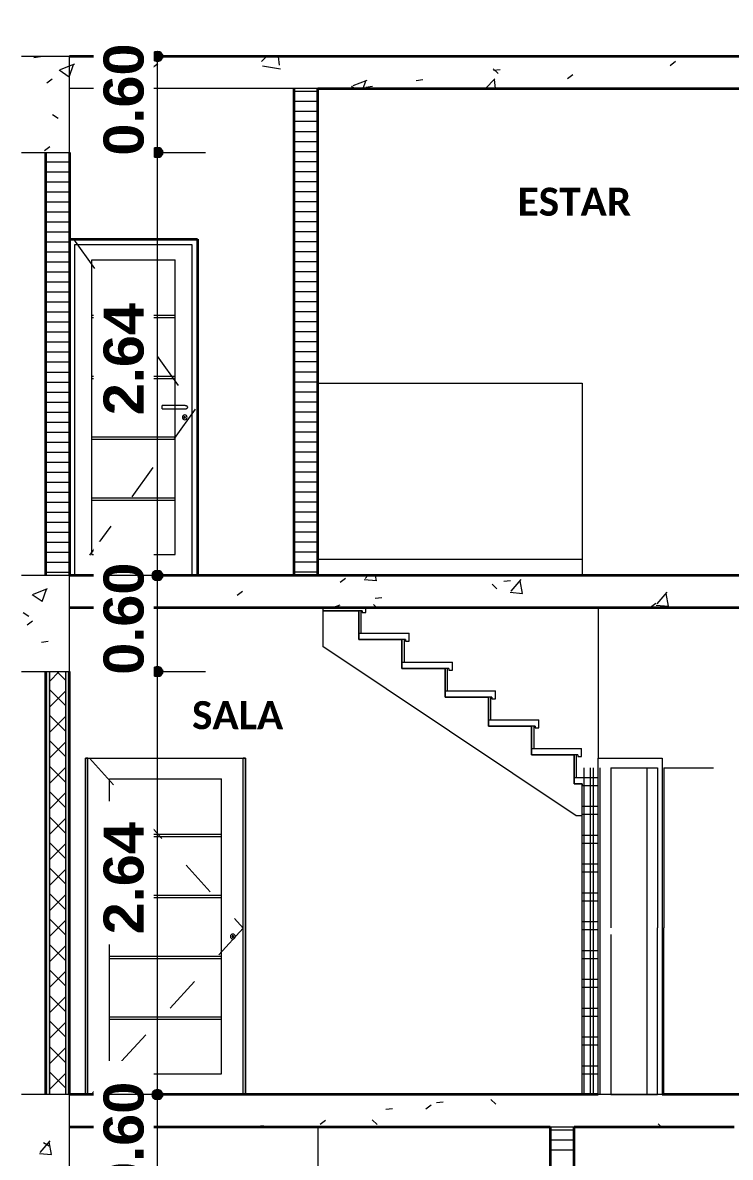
# Model space of a CAD drawing. Header units: metres. Extents: x -144 to 1000, y -717 to 29.
# Drawn here: x 232.67 to 237.09, y -617.3 to -610.22 of the extents above; entities that cross this region are included whole.
import ezdxf

# ---------------------------------------------------------------- set-up
doc = ezdxf.new("R2010")
doc.units = ezdxf.units.M
doc.linetypes.add('Trazo', pattern=[0.45, 0.225, -0.225])
doc.layers.get('0').update_dxf_attribs({"color": 1})
for name, color, linetype, lineweight in [('A-ANNO-DIMS', 1, 'Continuous', 9), ('A-DETL-GENF', 1, 'Continuous', 9), ('A-DETL-THIN', 1, 'Continuous', 9), ('A-DOOR', 1, 'Continuous', 9), ('A-DOOR-FRAM', 1, 'Continuous', 9), ('A-DOOR-HDLN', 1, 'Trazo', 20), ('A-FLOR', 2, 'Continuous', 9), ('A-FLOR-HRAL', 1, 'Continuous', 9), ('A-FLOR-MCUT', 7, 'Continuous', 9), ('A-FLOR-PATT', 8, 'Continuous', 50), ('A-WALL', 4, 'Continuous', 9), ('G-ANNO-TEXT', 2, 'Continuous', 9), ('G-IMPT', 1, 'Continuous', 9), ('I-FURN', 2, 'Continuous', 9), ('S-STRS', 1, 'Continuous', 9)]:
    doc.layers.add(name, color=color, linetype=linetype, lineweight=lineweight)
doc.layers.add('A-WALL-PATT', color=7, linetype='Continuous', lineweight=35, true_color=0x9c9c9c)
doc.styles.add('Arial Black_B', font='ariblk.ttf', dxfattribs={"width": 0.9, "height": 0.1875})
doc.styles.add('Calibri_B_1', font='calibrib.ttf', dxfattribs={"height": 0.135})

# ---------------------------------------------------------------- blocks, each defined once
blk = doc.blocks.new('JUEGO DE SALA 3 - SALA 3_dwg-V28-L1')
at = {"layer": 'G-IMPT'}
for p, q in [((14.1858, 39.46), (15.4614, 39.46)), ((14.2385, 39.46), (15.5692, 39.46)), ((14.3304, 39.46), (14.3321, 39.46)), ((14.3769, 39.46), (14.3721, 39.46)), ((14.4103, 39.46), (14.4055, 39.46)), ((14.4345, 39.46), (14.4297, 39.46)), ((14.4441, 39.46), (14.4393, 39.46)), ((14.4393, 39.46), (14.444, 39.46)), ((14.5204, 39.46), (14.5252, 39.46)), ((15.272, 39.46), (15.2673, 39.46)), ((15.3601, 39.46), (15.3573, 39.46)), ((15.3627, 39.46), (15.3579, 39.46)), ((15.3954, 39.46), (15.3906, 39.46)), ((15.4412, 39.46), (15.4365, 39.46)), ((15.5224, 39.46), (15.5176, 39.46))]:
    blk.add_line(p, q, dxfattribs=at)
at = {"layer": 'G-IMPT', "flags": 128}
for points in [[(14.0771, 39.46), (14.1148, 39.46), (14.1534, 39.46), (14.1809, 39.46), (14.1978, 39.46), (14.2156, 39.46), (14.2228, 39.46), (14.2266, 39.46)], [(14.0771, 39.46), (14.1148, 39.46), (14.1534, 39.46), (14.1809, 39.46), (14.1978, 39.46), (14.2156, 39.46), (14.2228, 39.46), (14.2266, 39.46)], [(14.2246, 39.46), (14.1204, 39.46), (14.078, 39.46)], [(14.2239, 39.46), (14.1349, 39.46), (14.0782, 39.46)], [(14.2294, 39.46), (14.1773, 39.46), (14.1574, 39.46), (14.1205, 39.46), (14.0786, 39.46)], [(14.0799, 39.46), (14.11, 39.46), (14.1532, 39.46), (14.1875, 39.46), (14.2231, 39.46)], [(14.2235, 39.46), (14.1705, 39.46), (14.1376, 39.46)], [(14.2656, 39.46), (14.2639, 39.46), (14.2644, 39.46), (14.266, 39.46), (14.2635, 39.46), (14.2622, 39.46), (14.2618, 39.46), (14.2614, 39.46)], [(14.2757, 39.46), (14.274, 39.46), (14.2765, 39.46), (14.2748, 39.46), (14.2757, 39.46), (14.274, 39.46)], [(14.2783, 39.46), (14.2812, 39.46), (14.2757, 39.46)], [(14.2947, 39.46), (14.2943, 39.46), (14.2913, 39.46), (14.2909, 39.46), (14.2858, 39.46)], [(14.304, 39.46), (14.3023, 39.46), (14.3027, 39.46), (14.3044, 39.46), (14.3019, 39.46), (14.3006, 39.46), (14.3002, 39.46), (14.2997, 39.46)], [(14.314, 39.46), (14.3123, 39.46), (14.3149, 39.46), (14.3132, 39.46), (14.314, 39.46), (14.3123, 39.46)], [(14.3166, 39.46), (14.3196, 39.46), (14.3141, 39.46)], [(14.3331, 39.46), (14.3326, 39.46), (14.3297, 39.46), (14.3293, 39.46), (14.3242, 39.46)], [(14.3434, 39.46), (14.3459, 39.46), (14.3479, 39.46)], [(14.3671, 39.46), (14.3607, 39.46), (14.3582, 39.46)], [(14.3764, 39.46), (14.3722, 39.46), (14.3709, 39.46)], [(14.3874, 39.46), (14.3891, 39.46), (14.3836, 39.46), (14.3844, 39.46), (14.3832, 39.46)], [(14.4039, 39.46), (14.3971, 39.46), (14.3967, 39.46), (14.3954, 39.46), (14.3921, 39.46)], [(14.4129, 39.46), (14.4159, 39.46), (14.4104, 39.46)], [(14.4314, 39.46), (14.428, 39.46), (14.4306, 39.46)], [(14.442, 39.46), (14.445, 39.46), (14.4395, 39.46)], [(14.4644, 39.46), (14.453, 39.46), (14.4513, 39.46)], [(14.4652, 39.46), (14.4648, 39.46), (14.4619, 39.46), (14.4614, 39.46), (14.4564, 39.46)], [(14.4829, 39.46), (14.4812, 39.46), (14.4837, 39.46), (14.482, 39.46), (14.4829, 39.46), (14.4812, 39.46)], [(14.5176, 39.46), (14.5159, 39.46), (14.5163, 39.46), (14.518, 39.46), (14.5154, 39.46), (14.5142, 39.46), (14.5138, 39.46), (14.5133, 39.46)], [(14.5353, 39.46), (14.5286, 39.46), (14.5269, 39.46), (14.5239, 39.46), (14.5226, 39.46), (14.5214, 39.46)], [(14.543, 39.46), (14.5387, 39.46), (14.5375, 39.46)], [(14.5506, 39.46), (14.5544, 39.46), (14.5582, 39.46), (14.559, 39.46), (14.5565, 39.46)], [(14.5696, 39.46), (14.5713, 39.46), (14.576, 39.46), (14.5709, 39.46), (14.5717, 39.46), (14.5713, 39.46)], [(14.5874, 39.46), (14.5844, 39.46), (14.5819, 39.46), (14.5802, 39.46), (14.5777, 39.46)], [(14.6138, 39.46), (14.6163, 39.46), (14.6184, 39.46)], [(14.6375, 39.46), (14.6312, 39.46), (14.6286, 39.46)], [(14.6739, 39.46), (14.6722, 39.46), (14.6726, 39.46), (14.6743, 39.46), (14.6717, 39.46), (14.6705, 39.46), (14.6701, 39.46), (14.6696, 39.46)], [(14.6916, 39.46), (14.6849, 39.46), (14.6832, 39.46), (14.6802, 39.46), (14.6789, 39.46), (14.6777, 39.46)], [(14.7069, 39.46), (14.7107, 39.46), (14.7145, 39.46), (14.7153, 39.46), (14.7128, 39.46)], [(14.7442, 39.46), (14.7459, 39.46), (14.7506, 39.46), (14.7455, 39.46), (14.7464, 39.46), (14.7459, 39.46)], [(14.7617, 39.46), (14.755, 39.46), (14.7546, 39.46), (14.7533, 39.46), (14.7499, 39.46)], [(14.7893, 39.46), (14.7859, 39.46), (14.7884, 39.46)], [(14.8257, 39.46), (14.8274, 39.46), (14.832, 39.46), (14.8269, 39.46), (14.8278, 39.46), (14.8274, 39.46)], [(14.8492, 39.46), (14.8522, 39.46), (14.8467, 39.46)], [(14.8901, 39.46), (14.8884, 39.46), (14.8909, 39.46), (14.8892, 39.46), (14.8901, 39.46), (14.8884, 39.46)], [(14.9248, 39.46), (14.9231, 39.46), (14.9235, 39.46), (14.9252, 39.46), (14.9227, 39.46), (14.9214, 39.46), (14.921, 39.46), (14.9205, 39.46)], [(14.9681, 39.46), (14.9719, 39.46), (14.9757, 39.46), (14.9765, 39.46), (14.974, 39.46)], [(15.0064, 39.46), (15.0081, 39.46), (15.0026, 39.46), (15.0035, 39.46), (15.0022, 39.46)], [(15.0348, 39.46), (15.0331, 39.46), (15.0335, 39.46), (15.0352, 39.46), (15.0327, 39.46), (15.0314, 39.46), (15.031, 39.46), (15.0306, 39.46)], [(15.0678, 39.46), (15.0716, 39.46), (15.0754, 39.46), (15.0763, 39.46), (15.0737, 39.46)], [(15.1191, 39.46), (15.1174, 39.46), (15.1178, 39.46), (15.1195, 39.46), (15.117, 39.46), (15.1157, 39.46), (15.1153, 39.46), (15.1149, 39.46)], [(15.1835, 39.46), (15.1873, 39.46), (15.1911, 39.46), (15.192, 39.46), (15.1894, 39.46)], [(15.2879, 39.46), (15.2875, 39.46), (15.2845, 39.46), (15.2841, 39.46), (15.279, 39.46)], [(15.3097, 39.46), (15.3114, 39.46), (15.3059, 39.46), (15.3068, 39.46), (15.3055, 39.46)]]:
    blk.add_lwpolyline(points, dxfattribs=at)
blk = doc.blocks.new('ololo')
at = {"layer": 'A-ANNO-DIMS', "lineweight": 25, "true_color": 0x008000}
h = blk.add_hatch(color=96, dxfattribs=at)
edge = h.paths.add_edge_path()
edge.add_arc((233.5109, -610.4254), 0.0312, 0, 360)
h = blk.add_hatch(color=96, dxfattribs=at)
edge = h.paths.add_edge_path()
edge.add_arc((233.5109, -611.0254), 0.0312, 0, 360)
h = blk.add_hatch(color=96, dxfattribs=at)
edge = h.paths.add_edge_path()
edge.add_arc((233.5109, -611.0254), 0.0312, 0, 360)
h = blk.add_hatch(color=96, dxfattribs=at)
edge = h.paths.add_edge_path()
edge.add_arc((233.5109, -613.6654), 0.0312, 0, 360)
h = blk.add_hatch(color=96, dxfattribs=at)
edge = h.paths.add_edge_path()
edge.add_arc((233.5109, -614.2654), 0.0312, 0, 360)
h = blk.add_hatch(color=96, dxfattribs=at)
edge = h.paths.add_edge_path()
edge.add_arc((233.5109, -614.2654), 0.0312, 0, 360)
h = blk.add_hatch(color=96, dxfattribs=at)
edge = h.paths.add_edge_path()
edge.add_arc((233.5109, -616.9054), 0.0312, 0, 360)
at = {"layer": 'A-WALL-PATT', "lineweight": 5, "true_color": 0x747474}
blk.add_hatch(color=8, dxfattribs=at).paths.add_polyline_path([(232.8366, -616.9054), (232.8366, -614.2654), (232.8116, -614.2654), (232.8116, -616.9054)])
at = {"layer": 'A-WALL-PATT', "true_color": 0x747474}
blk.add_hatch(color=8, dxfattribs=at).paths.add_polyline_path([(232.9615, -616.9054), (232.9616, -616.9054), (232.9616, -614.2654), (232.9366, -614.2654), (232.9366, -616.9054)])
at = {"layer": 'A-ANNO-DIMS', "color": 96, "true_color": 0x008000}
for p, q in [((233.5109, -610.4254), (233.2109, -610.4254)), ((233.5109, -611.0254), (233.5109, -610.4254)), ((233.5109, -610.4254), (233.8109, -610.4254)), ((233.5109, -611.0254), (233.2109, -611.0254)), ((233.5109, -611.0254), (233.2109, -611.0254)), ((233.5109, -611.0254), (233.8109, -611.0254)), ((233.5109, -611.0254), (233.8109, -611.0254)), ((233.5109, -613.6654), (233.2109, -613.6654)), ((233.5109, -614.2654), (233.5109, -613.6654)), ((233.5109, -613.6654), (233.8109, -613.6654)), ((233.5109, -614.2654), (233.2109, -614.2654)), ((233.5109, -614.2654), (233.2109, -614.2654)), ((233.5109, -614.2654), (233.8109, -614.2654)), ((233.5109, -614.2654), (233.8109, -614.2654)), ((233.5109, -616.9054), (233.2109, -616.9054)), ((233.5109, -617.5054), (233.5109, -616.9054)), ((233.5109, -616.9054), (233.8109, -616.9054))]:
    blk.add_line(p, q, dxfattribs=at)
at = {"layer": 'A-ANNO-DIMS', "color": 96, "lineweight": 25, "true_color": 0x008000}
for centre in [(233.5109, -610.4254), (233.5109, -611.0254), (233.5109, -611.0254), (233.5109, -613.6654), (233.5109, -614.2654), (233.5109, -614.2654), (233.5109, -616.9054)]:
    blk.add_circle(centre, 0.0312, dxfattribs=at)
at = {"layer": 'A-DETL-GENF'}
for p, q in [((232.74, -610.4325), (232.7816, -610.427)), ((232.9063, -610.5065), (232.9616, -610.4853)), ((232.898, -610.5097), (232.9611, -610.5523)), ((232.9612, -610.5526), (232.9617, -610.5512)), ((232.821, -610.591), (232.8542, -610.5655)), ((232.857, -610.788), (232.8923, -610.8106)), ((232.8055, -611.0137), (232.8388, -610.9882)), ((232.729, -613.7838), (232.7922, -613.8264)), ((232.7366, -613.7809), (232.8256, -613.7468)), ((232.7923, -613.8267), (232.818, -613.75)), ((232.6725, -613.8966), (232.7078, -613.9192)), ((232.6974, -613.9732), (232.7307, -613.9477)), ((232.7882, -614.0815), (232.8298, -614.076)), ((232.7798, -617.2661), (232.8411, -617.1931)), ((232.7992, -617.2035), (232.8345, -617.226)), ((232.8505, -617.2798), (232.8358, -617.2002)), ((232.7743, -617.2727), (232.8502, -617.2794))]:
    blk.add_line(p, q, dxfattribs=at)
at = {"layer": 'A-DETL-THIN'}
for p, q in [((232.9626, -610.4254), (232.6626, -610.4254)), ((232.9626, -611.0254), (232.9626, -610.4254)), ((232.6626, -611.0254), (232.9626, -611.0254)), ((232.9626, -613.6654), (232.6626, -613.6654)), ((232.9626, -614.2654), (232.9626, -613.6654)), ((232.6626, -614.2654), (232.9626, -614.2654)), ((232.9626, -616.9054), (232.6626, -616.9054)), ((232.9626, -617.5054), (232.9626, -616.9054))]:
    blk.add_line(p, q, dxfattribs=at)
at = {"layer": 'A-DOOR'}
for p, q in [((233.1015, -611.6954), (233.6215, -611.6954)), ((233.1015, -613.5354), (233.1015, -611.6954)), ((233.6215, -613.5354), (233.6215, -611.6954)), ((233.1015, -612.0404), (233.6215, -612.0404)), ((233.1015, -612.0554), (233.6215, -612.0554)), ((233.1015, -612.4204), (233.6215, -612.4204)), ((233.1015, -612.4354), (233.6215, -612.4354)), ((233.6815, -612.6054), (233.5415, -612.6054)), ((233.5415, -612.6254), (233.6815, -612.6254)), ((233.1015, -612.8004), (233.6215, -612.8004)), ((233.1015, -612.8154), (233.6215, -612.8154)), ((233.1015, -613.1804), (233.6215, -613.1804)), ((233.1015, -613.1954), (233.6215, -613.1954)), ((233.1015, -613.5354), (233.6215, -613.5354)), ((233.0765, -614.8054), (234.0465, -614.8054)), ((233.0765, -616.9054), (233.0765, -614.8054)), ((234.0465, -616.9054), (234.0465, -614.8054)), ((233.2115, -614.9354), (233.9115, -614.9354)), ((233.2115, -616.7754), (233.2115, -614.9354)), ((233.9115, -616.7754), (233.9115, -614.9354)), ((233.2115, -615.2804), (233.9115, -615.2804)), ((233.2115, -615.2954), (233.9115, -615.2954)), ((233.2115, -615.6604), (233.9115, -615.6604)), ((233.2115, -615.6754), (233.9115, -615.6754)), ((233.2115, -616.0404), (233.9115, -616.0404)), ((233.2115, -616.0554), (233.9115, -616.0554)), ((233.2115, -616.4204), (233.9115, -616.4204)), ((233.2115, -616.4354), (233.9115, -616.4354)), ((233.2115, -616.7754), (233.9115, -616.7754))]:
    blk.add_line(p, q, dxfattribs=at)
at = {"layer": 'A-DOOR', "flags": 128}
for points in [[(233.5415, -612.6154), (233.5415, -612.6135), (233.5415, -612.6118), (233.5415, -612.6101), (233.5415, -612.6086), (233.5415, -612.6074), (233.5415, -612.6064), (233.5415, -612.6058), (233.5415, -612.6054)], [(233.5415, -612.6253), (233.5415, -612.625), (233.5415, -612.6243), (233.5415, -612.6234), (233.5415, -612.6221), (233.5415, -612.6206), (233.5415, -612.619), (233.5415, -612.6172), (233.5415, -612.6154)]]:
    blk.add_lwpolyline(points, dxfattribs=at)
at = {"layer": 'A-DOOR'}
for centre, radius, start, end in [((233.6815, -612.6783), 0.015, 90, 270), ((233.6815, -612.6783), 0.005, 90, 270), ((233.6815, -612.6783), 0.015, 270, 90), ((233.6815, -612.6783), 0.005, 270, 90), ((233.9815, -615.9183), 0.015, 90, 270), ((233.9815, -615.9183), 0.005, 90, 270), ((233.9815, -615.9183), 0.015, 270, 90), ((233.9815, -615.9183), 0.005, 270, 90)]:
    blk.add_arc(centre, radius, start, end, dxfattribs=at)
for points in [[(233.7, -612.6154), (233.7, -612.6148), (233.6998, -612.6135), (233.6989, -612.6117), (233.6973, -612.6101), (233.6953, -612.6086), (233.6927, -612.6074), (233.6898, -612.6064), (233.6866, -612.6057), (233.6832, -612.6054), (233.6809, -612.6054), (233.6798, -612.6054)], [(233.6798, -612.6253), (233.6809, -612.6254), (233.6832, -612.6254), (233.6866, -612.6251), (233.6898, -612.6244), (233.6927, -612.6234), (233.6953, -612.6222), (233.6973, -612.6207), (233.6989, -612.619), (233.6998, -612.6172), (233.7, -612.616), (233.7, -612.6154)]]:
    blk.add_open_spline(points, degree=3, dxfattribs=at)
at = {"layer": 'A-DOOR-FRAM', "lineweight": 15}
for p, q in [((233.7615, -611.5654), (232.9615, -611.5654)), ((232.9615, -611.5654), (232.9615, -613.6654)), ((232.9965, -613.6654), (232.9965, -611.6004)), ((232.9965, -611.6004), (233.7265, -611.6004)), ((233.7265, -611.6004), (233.7265, -613.6654)), ((233.7615, -613.6654), (233.7615, -611.5654)), ((232.9626, -613.6654), (232.9965, -613.6654)), ((233.7265, -613.6654), (233.7615, -613.6654))]:
    blk.add_line(p, q, dxfattribs=at)
at = {"layer": 'A-DOOR-FRAM'}
for p, q in [((233.0615, -614.8054), (233.0615, -616.9054)), ((233.0765, -614.8054), (233.0615, -614.8054)), ((234.0615, -614.8054), (234.0465, -614.8054)), ((234.0615, -616.9054), (234.0615, -614.8054))]:
    blk.add_line(p, q, dxfattribs=at)
at = {"layer": 'A-DOOR-HDLN'}
for p, q in [((232.9865, -611.5654), (233.7465, -612.6274)), ((233.7465, -612.6274), (232.9965, -613.6654)), ((233.0865, -614.8054), (234.0465, -615.8674)), ((234.0465, -615.8674), (233.0965, -616.9054))]:
    blk.add_line(p, q, dxfattribs=at)
at = {"layer": 'A-FLOR', "lineweight": 35}
for p, q in [((241.5612, -610.4254), (232.9626, -610.4254)), ((234.5126, -610.6254), (237.2613, -610.6254)), ((241.5612, -613.6654), (232.9626, -613.6654)), ((232.9626, -613.8654), (238.8113, -613.8654)), ((236.2615, -616.9054), (232.9626, -616.9054)), ((241.5612, -616.9054), (236.6615, -616.9054)), ((232.9626, -617.1054), (235.9615, -617.1054)), ((236.1115, -617.1054), (237.1115, -617.1054))]:
    blk.add_line(p, q, dxfattribs=at)
at = {"layer": 'A-FLOR-HRAL'}
for p, q in [((234.5126, -612.4654), (236.1613, -612.4654)), ((236.1613, -612.4654), (236.1613, -613.5634)), ((234.5126, -613.5634), (236.1613, -613.5634)), ((236.1613, -613.5634), (236.1613, -613.6654))]:
    blk.add_line(p, q, dxfattribs=at)
at = {"layer": 'A-FLOR-MCUT'}
blk.add_line((235.9615, -617.1054), (236.1115, -617.1054), dxfattribs=at)
at = {"layer": 'A-FLOR-PATT', "color": 8, "lineweight": 5, "true_color": 0x828282}
for p, q in [((232.9626, -610.4849), (232.9952, -610.4724)), ((232.9626, -610.5487), (232.987, -610.4759)), ((233.4806, -610.4957), (233.5139, -610.4702)), ((234.1614, -610.4578), (234.1925, -610.4254)), ((234.1662, -610.4852), (234.2791, -610.5027)), ((234.2728, -610.481), (234.2663, -610.4254)), ((236.7119, -610.4819), (236.7451, -610.4563)), ((235.6069, -610.5037), (235.6378, -610.532)), ((235.6079, -610.5118), (235.6494, -610.5064)), ((236.0704, -610.5632), (236.1036, -610.5376)), ((234.7231, -610.6114), (234.7439, -610.6254)), ((234.7317, -610.6081), (234.8206, -610.574)), ((234.7961, -610.6254), (234.8121, -610.5776)), ((234.8109, -610.6168), (234.8525, -610.6113)), ((235.1269, -610.5752), (235.1684, -610.5697)), ((235.5583, -610.6254), (235.616, -610.5653)), ((235.6205, -610.6254), (235.6142, -610.5706)), ((234.8084, -613.6833), (234.8234, -613.6654)), ((234.8784, -613.6977), (234.8724, -613.6654)), ((234.6506, -613.7072), (234.6839, -613.6817)), ((234.8022, -613.6907), (234.8781, -613.6973)), ((235.5994, -613.7201), (235.6303, -613.7484)), ((235.6739, -613.7016), (235.7155, -613.6961)), ((235.7193, -613.763), (235.7805, -613.69)), ((235.7893, -613.7775), (235.7746, -613.6978)), ((234.0091, -613.7885), (234.0424, -613.763)), ((234.8702, -613.8074), (234.9117, -613.8019)), ((235.7131, -613.7704), (235.789, -613.777)), ((236.6302, -613.8426), (236.6915, -613.7697)), ((236.7002, -613.8572), (236.6855, -613.7776)), ((233.3734, -613.8654), (233.3904, -613.8524)), ((234.4298, -613.8654), (234.4308, -613.8653)), ((234.6068, -613.8654), (234.651, -613.8484)), ((234.6386, -613.8654), (234.6432, -613.8517)), ((234.8587, -613.8472), (234.8786, -613.8654)), ((236.5883, -613.8641), (236.6216, -613.8385)), ((236.624, -613.8501), (236.6999, -613.8567)), ((234.9361, -616.9972), (234.9777, -616.9917)), ((235.1868, -616.9941), (235.22, -616.9686)), ((235.2525, -616.9555), (235.294, -616.95)), ((235.5919, -616.9365), (235.6228, -616.9648)), ((234.5271, -617.0894), (234.5603, -617.0639)), ((234.8513, -617.0636), (234.8821, -617.0919)), ((234.1325, -617.1029), (234.174, -617.0975)), ((236.6369, -617.0882), (236.6556, -617.1054))]:
    blk.add_line(p, q, dxfattribs=at)
at = {"layer": 'A-WALL'}
for p, q in [((234.5126, -610.6254), (232.9626, -610.6254)), ((236.2615, -613.8654), (236.2615, -614.8054)), ((232.8366, -614.2654), (232.8366, -616.9054)), ((232.9366, -614.2654), (232.9366, -616.9054)), ((233.0615, -616.9054), (233.0615, -614.8054)), ((233.0615, -614.8054), (233.0765, -614.8054)), ((234.0465, -614.8054), (234.0615, -614.8054)), ((234.0615, -614.8054), (234.0615, -616.9054)), ((234.5115, -617.1054), (234.5115, -620.1454))]:
    blk.add_line(p, q, dxfattribs=at)
at = {"layer": 'A-WALL', "lineweight": 35}
for p, q in [((234.3626, -610.6254), (234.3626, -613.6654)), ((234.5126, -613.6654), (234.5126, -610.6254)), ((232.8116, -611.0254), (232.8116, -613.6654)), ((232.9616, -611.0254), (232.9616, -613.6654)), ((232.9616, -611.5654), (233.7615, -611.5654)), ((233.7615, -611.5654), (233.7615, -613.6654)), ((232.8116, -614.2654), (232.8116, -616.9054)), ((232.9616, -616.9054), (232.9616, -614.2654)), ((235.9615, -617.1054), (235.9615, -623.3854)), ((236.1115, -623.3854), (236.1115, -617.1054))]:
    blk.add_line(p, q, dxfattribs=at)
at = {"layer": 'A-WALL-PATT', "color": 8, "lineweight": 5, "true_color": 0x727272}
for p, q in [((234.5126, -610.6454), (234.3626, -610.6454)), ((234.5126, -610.7079), (234.3626, -610.7079)), ((234.5126, -610.7704), (234.3626, -610.7704)), ((234.5126, -610.8329), (234.3626, -610.8329)), ((234.5126, -610.8954), (234.3626, -610.8954)), ((234.5126, -610.9579), (234.3626, -610.9579)), ((234.5126, -611.0204), (234.3626, -611.0204)), ((232.8116, -611.0829), (232.9616, -611.0829)), ((234.5126, -611.0829), (234.3626, -611.0829)), ((232.8116, -611.1454), (232.9616, -611.1454)), ((234.5126, -611.1454), (234.3626, -611.1454)), ((232.8116, -611.2079), (232.9616, -611.2079)), ((234.5126, -611.2079), (234.3626, -611.2079)), ((232.8116, -611.2704), (232.9616, -611.2704)), ((232.8116, -611.3329), (232.9616, -611.3329)), ((234.5126, -611.2704), (234.3626, -611.2704)), ((234.5126, -611.3329), (234.3626, -611.3329)), ((232.8116, -611.3954), (232.9616, -611.3954)), ((234.5126, -611.3954), (234.3626, -611.3954)), ((232.8116, -611.4579), (232.9616, -611.4579)), ((234.5126, -611.4579), (234.3626, -611.4579)), ((232.8116, -611.5204), (232.9616, -611.5204)), ((234.5126, -611.5204), (234.3626, -611.5204)), ((232.8116, -611.5829), (232.9616, -611.5829)), ((234.5126, -611.5829), (234.3626, -611.5829)), ((232.8116, -611.6454), (232.9616, -611.6454)), ((234.5126, -611.6454), (234.3626, -611.6454)), ((232.8116, -611.7079), (232.9616, -611.7079)), ((234.5126, -611.7079), (234.3626, -611.7079)), ((232.8116, -611.7704), (232.9616, -611.7704)), ((232.8116, -611.8329), (232.9616, -611.8329)), ((234.5126, -611.7704), (234.3626, -611.7704)), ((234.5126, -611.8329), (234.3626, -611.8329)), ((232.8116, -611.8954), (232.9616, -611.8954)), ((234.5126, -611.8954), (234.3626, -611.8954)), ((232.8116, -611.9579), (232.9616, -611.9579)), ((234.5126, -611.9579), (234.3626, -611.9579)), ((232.8116, -612.0204), (232.9616, -612.0204)), ((234.5126, -612.0204), (234.3626, -612.0204)), ((232.8116, -612.0829), (232.9616, -612.0829)), ((234.5126, -612.0829), (234.3626, -612.0829)), ((232.8116, -612.1454), (232.9616, -612.1454)), ((234.5126, -612.1454), (234.3626, -612.1454)), ((232.8116, -612.2079), (232.9616, -612.2079)), ((234.5126, -612.2079), (234.3626, -612.2079)), ((232.8116, -612.2704), (232.9616, -612.2704)), ((234.5126, -612.2704), (234.3626, -612.2704)), ((232.8116, -612.3329), (232.9616, -612.3329)), ((232.8116, -612.3954), (232.9616, -612.3954)), ((234.5126, -612.3329), (234.3626, -612.3329)), ((234.5126, -612.3954), (234.3626, -612.3954)), ((232.8116, -612.4579), (232.9616, -612.4579)), ((234.5126, -612.4579), (234.3626, -612.4579)), ((232.8116, -612.5204), (232.9616, -612.5204)), ((234.5126, -612.5204), (234.3626, -612.5204)), ((232.8116, -612.5829), (232.9616, -612.5829)), ((234.5126, -612.5829), (234.3626, -612.5829)), ((232.8116, -612.6454), (232.9616, -612.6454)), ((234.5126, -612.6454), (234.3626, -612.6454)), ((232.8116, -612.7079), (232.9616, -612.7079)), ((234.5126, -612.7079), (234.3626, -612.7079)), ((232.8116, -612.7704), (232.9616, -612.7704)), ((234.5126, -612.7704), (234.3626, -612.7704)), ((232.8116, -612.8329), (232.9616, -612.8329)), ((234.5126, -612.8329), (234.3626, -612.8329)), ((232.8116, -612.8954), (232.9616, -612.8954)), ((232.8116, -612.9579), (232.9616, -612.9579)), ((234.5126, -612.8954), (234.3626, -612.8954)), ((234.5126, -612.9579), (234.3626, -612.9579)), ((232.8116, -613.0204), (232.9616, -613.0204)), ((234.5126, -613.0204), (234.3626, -613.0204)), ((232.8116, -613.0829), (232.9616, -613.0829)), ((234.5126, -613.0829), (234.3626, -613.0829)), ((232.8116, -613.1454), (232.9616, -613.1454)), ((234.5126, -613.1454), (234.3626, -613.1454)), ((232.8116, -613.2079), (232.9616, -613.2079)), ((234.5126, -613.2079), (234.3626, -613.2079)), ((232.8116, -613.2704), (232.9616, -613.2704)), ((234.5126, -613.2704), (234.3626, -613.2704)), ((232.8116, -613.3329), (232.9616, -613.3329)), ((234.5126, -613.3329), (234.3626, -613.3329)), ((232.8116, -613.3954), (232.9616, -613.3954)), ((232.8116, -613.4579), (232.9616, -613.4579)), ((234.5126, -613.3954), (234.3626, -613.3954)), ((234.5126, -613.4579), (234.3626, -613.4579)), ((232.8116, -613.5204), (232.9616, -613.5204)), ((234.5126, -613.5204), (234.3626, -613.5204)), ((232.8116, -613.5829), (232.9616, -613.5829)), ((234.5126, -613.5829), (234.3626, -613.5829)), ((232.8116, -613.6454), (232.9616, -613.6454)), ((234.5126, -613.6454), (234.3626, -613.6454)), ((235.9615, -617.1254), (236.1106, -617.1254)), ((235.9615, -617.1879), (236.1106, -617.1879)), ((235.9615, -617.2504), (236.1106, -617.2504))]:
    blk.add_line(p, q, dxfattribs=at)
at = {"layer": 'A-WALL-PATT', "color": 1, "lineweight": 5, "true_color": 0xff0000}
for p, q in [((232.8366, -614.3273), (232.8985, -614.2654)), ((232.9366, -614.318), (232.884, -614.2654)), ((232.9366, -614.4771), (232.8366, -614.3771)), ((232.8366, -614.4864), (232.9366, -614.3864)), ((232.9366, -614.6362), (232.8366, -614.5362)), ((232.8366, -614.6455), (232.9366, -614.5455)), ((232.9366, -614.7953), (232.8366, -614.6953)), ((232.8366, -614.8046), (232.9366, -614.7046)), ((232.9366, -614.9544), (232.8366, -614.8544)), ((232.8366, -614.9637), (232.9366, -614.8637)), ((232.9366, -615.1135), (232.8366, -615.0135)), ((232.8366, -615.1228), (232.9366, -615.0228)), ((232.9366, -615.2726), (232.8366, -615.1726)), ((232.8366, -615.2819), (232.9366, -615.1819)), ((232.9366, -615.4317), (232.8366, -615.3317)), ((232.8366, -615.441), (232.9366, -615.341)), ((232.9366, -615.5908), (232.8366, -615.4908)), ((232.8366, -615.6001), (232.9366, -615.5001)), ((232.9366, -615.7499), (232.8366, -615.6499)), ((232.8366, -615.7592), (232.9366, -615.6592)), ((232.9366, -615.909), (232.8366, -615.809)), ((232.8366, -615.9183), (232.9366, -615.8183)), ((232.9366, -616.0681), (232.8366, -615.9681)), ((232.8366, -616.0774), (232.9366, -615.9774)), ((232.9366, -616.2272), (232.8366, -616.1272)), ((232.8366, -616.2365), (232.9366, -616.1365)), ((232.9366, -616.3863), (232.8366, -616.2863)), ((232.8366, -616.3956), (232.9366, -616.2956)), ((232.9366, -616.5454), (232.8366, -616.4454)), ((232.8366, -616.5547), (232.9366, -616.4547)), ((232.9366, -616.7045), (232.8366, -616.6045)), ((232.8366, -616.7138), (232.9366, -616.6138)), ((232.9366, -616.8636), (232.8366, -616.7636)), ((232.8366, -616.8729), (232.9366, -616.7729))]:
    blk.add_line(p, q, dxfattribs=at)
at = {"layer": 'I-FURN'}
for p, q in [((236.2615, -614.8054), (236.6615, -614.8054)), ((236.2615, -616.9054), (236.2615, -614.8054)), ((236.6615, -614.8054), (236.6615, -616.9054)), ((236.1715, -614.8654), (236.1715, -615.8654)), ((236.2115, -614.8654), (236.2115, -615.9054)), ((236.2315, -614.8654), (236.2315, -615.9054)), ((236.2715, -614.8654), (236.2715, -615.9054)), ((236.3415, -614.8654), (236.6315, -614.8654)), ((236.3415, -614.8654), (236.3415, -615.8654)), ((236.5665, -614.8654), (236.5665, -615.9054)), ((236.6315, -614.8654), (236.6315, -615.8654)), ((236.6715, -614.8654), (236.9815, -614.8654)), ((236.6715, -614.8654), (236.6715, -615.8654)), ((236.1715, -615.8654), (236.1715, -616.9054)), ((236.6315, -616.9054), (236.6315, -615.8654)), ((236.6715, -616.9054), (236.6715, -615.8654)), ((236.2115, -615.9054), (236.2115, -616.9054)), ((236.2315, -615.9054), (236.2315, -616.9054)), ((236.2715, -615.9054), (236.2715, -616.9054)), ((236.3415, -615.9054), (236.3415, -616.9054)), ((236.5665, -615.9054), (236.5665, -616.9054)), ((236.6615, -616.9054), (236.2615, -616.9054)), ((236.3415, -616.9054), (236.6315, -616.9054)), ((237.3715, -616.9054), (236.5665, -616.9054)), ((236.6715, -616.9054), (236.9815, -616.9054)), ((237.0215, -616.9054), (237.3315, -616.9054))]:
    blk.add_line(p, q, dxfattribs=at)
at = {"layer": 'S-STRS'}
for p, q in [((234.5426, -613.8667), (234.5426, -613.8854)), ((234.5426, -613.8854), (234.7673, -613.8854)), ((234.5426, -613.8854), (234.5426, -614.108)), ((234.7893, -613.8854), (234.5426, -613.8854)), ((234.7823, -613.8854), (234.7673, -613.8854)), ((234.7673, -613.8854), (234.7673, -614.0254)), ((234.7673, -614.0654), (234.7673, -613.8854)), ((234.7823, -614.0254), (234.7823, -613.8854)), ((234.7893, -613.8854), (234.7893, -613.8954)), ((234.8123, -613.8954), (234.8123, -613.8667)), ((234.7893, -613.8954), (234.8123, -613.8954)), ((234.7673, -614.0254), (235.0821, -614.0254)), ((234.7673, -614.0254), (234.7673, -614.0654)), ((234.7673, -614.0254), (234.7823, -614.0254)), ((235.0821, -614.0754), (235.0821, -614.0254)), ((234.7673, -614.0654), (235.0371, -614.0654)), ((235.0591, -614.0654), (234.7673, -614.0654)), ((235.0521, -614.0654), (235.0371, -614.0654)), ((235.0371, -614.0654), (235.0371, -614.2054)), ((235.0371, -614.2454), (235.0371, -614.0654)), ((235.0521, -614.2054), (235.0521, -614.0654)), ((235.0591, -614.0654), (235.0591, -614.0754)), ((235.0591, -614.0754), (235.0821, -614.0754)), ((236.1238, -615.1654), (234.5426, -614.108)), ((235.0371, -614.2054), (235.3519, -614.2054)), ((235.0371, -614.2054), (235.0371, -614.2454)), ((235.0371, -614.2054), (235.0521, -614.2054)), ((235.3519, -614.2554), (235.3519, -614.2054)), ((235.0371, -614.2454), (235.3069, -614.2454)), ((235.3289, -614.2454), (235.0371, -614.2454)), ((235.3219, -614.2454), (235.3069, -614.2454)), ((235.3069, -614.2454), (235.3069, -614.3854)), ((235.3069, -614.4254), (235.3069, -614.2454)), ((235.3219, -614.3854), (235.3219, -614.2454)), ((235.3289, -614.2454), (235.3289, -614.2554)), ((235.3289, -614.2554), (235.3519, -614.2554)), ((235.3069, -614.3854), (235.6217, -614.3854)), ((235.3069, -614.3854), (235.3069, -614.4254)), ((235.3069, -614.3854), (235.3219, -614.3854)), ((235.3069, -614.4254), (235.5767, -614.4254)), ((235.5987, -614.4254), (235.3069, -614.4254)), ((235.5917, -614.4254), (235.5767, -614.4254)), ((235.5767, -614.4254), (235.5767, -614.5654)), ((235.5767, -614.6054), (235.5767, -614.4254)), ((235.5917, -614.5654), (235.5917, -614.4254)), ((235.5987, -614.4254), (235.5987, -614.4354)), ((235.5987, -614.4354), (235.6217, -614.4354)), ((235.6217, -614.4354), (235.6217, -614.3854)), ((235.5767, -614.5654), (235.8915, -614.5654)), ((235.5767, -614.5654), (235.5767, -614.6054)), ((235.5767, -614.5654), (235.5917, -614.5654)), ((235.8915, -614.6154), (235.8915, -614.5654)), ((235.5767, -614.6054), (235.8465, -614.6054)), ((235.8685, -614.6054), (235.5767, -614.6054)), ((235.8615, -614.6054), (235.8465, -614.6054)), ((235.8465, -614.6054), (235.8465, -614.7454)), ((235.8465, -614.7854), (235.8465, -614.6054)), ((235.8615, -614.7454), (235.8615, -614.6054)), ((235.8685, -614.6054), (235.8685, -614.6154)), ((235.8685, -614.6154), (235.8915, -614.6154)), ((235.8465, -614.7454), (236.1575, -614.7454)), ((235.8465, -614.7454), (235.8465, -614.7854)), ((235.8465, -614.7454), (235.8615, -614.7454)), ((236.1345, -614.7854), (235.8465, -614.7854)), ((235.8465, -614.7854), (236.1125, -614.7854)), ((236.1275, -614.7854), (236.1125, -614.7854)), ((236.1125, -614.7854), (236.1125, -614.9254)), ((236.1125, -614.9654), (236.1125, -614.7854)), ((236.1275, -614.9254), (236.1275, -614.7854)), ((236.1345, -614.7854), (236.1345, -614.7954)), ((236.1345, -614.7954), (236.1575, -614.7954)), ((236.1575, -614.7954), (236.1575, -614.7454)), ((236.1125, -614.9254), (236.2615, -614.9254)), ((236.1125, -614.9254), (236.1125, -614.9654)), ((236.1125, -614.9254), (236.1275, -614.9254)), ((236.1613, -614.9654), (236.1125, -614.9654)), ((236.1125, -614.9654), (236.1613, -614.9654)), ((236.1613, -614.9654), (236.1613, -614.9754)), ((236.1613, -615.1054), (236.1613, -614.9654)), ((236.1613, -614.9754), (236.2615, -614.9754)), ((236.1613, -615.1554), (236.1613, -615.1054)), ((236.1613, -615.1054), (236.2615, -615.1054)), ((236.1613, -615.2854), (236.1613, -615.1554)), ((236.1613, -615.1554), (236.2615, -615.1554)), ((236.1613, -615.1654), (236.1238, -615.1654)), ((236.1613, -615.3354), (236.1613, -615.2854)), ((236.1613, -615.2854), (236.2615, -615.2854)), ((236.1613, -615.4654), (236.1613, -615.3354)), ((236.1613, -615.3354), (236.2615, -615.3354)), ((236.1613, -615.5154), (236.1613, -615.4654)), ((236.1613, -615.4654), (236.2615, -615.4654)), ((236.1613, -615.6454), (236.1613, -615.5154)), ((236.1613, -615.5154), (236.2615, -615.5154)), ((236.1613, -615.6954), (236.1613, -615.6454)), ((236.1613, -615.6454), (236.2615, -615.6454)), ((236.1613, -615.8254), (236.1613, -615.6954)), ((236.1613, -615.6954), (236.2615, -615.6954)), ((236.1613, -615.8754), (236.1613, -615.8254)), ((236.1613, -615.8254), (236.2615, -615.8254)), ((236.1613, -616.0054), (236.1613, -615.8754)), ((236.1613, -615.8754), (236.2615, -615.8754)), ((236.1613, -616.0554), (236.1613, -616.0054)), ((236.1613, -616.0054), (236.2615, -616.0054)), ((236.1613, -616.1854), (236.1613, -616.0554)), ((236.1613, -616.0554), (236.2615, -616.0554)), ((236.1613, -616.2354), (236.1613, -616.1854)), ((236.1613, -616.1854), (236.2615, -616.1854)), ((236.1613, -616.3654), (236.1613, -616.2354)), ((236.1613, -616.2354), (236.2615, -616.2354)), ((236.1613, -616.4154), (236.1613, -616.3654)), ((236.1613, -616.3654), (236.2615, -616.3654)), ((236.1613, -616.5454), (236.1613, -616.4154)), ((236.1613, -616.4154), (236.2615, -616.4154)), ((236.1613, -616.5954), (236.1613, -616.5454)), ((236.1613, -616.5454), (236.2615, -616.5454)), ((236.1613, -616.7254), (236.1613, -616.5954)), ((236.1613, -616.5954), (236.2615, -616.5954)), ((236.1613, -616.7754), (236.1613, -616.7254)), ((236.1613, -616.7254), (236.2615, -616.7254)), ((236.1613, -616.7754), (236.2615, -616.7754)), ((236.1613, -616.9054), (236.1613, -616.7754))]:
    blk.add_line(p, q, dxfattribs=at)
blk.add_blockref('JUEGO DE SALA 3 - SALA 3_dwg-V28-L1', (219.3174, -656.3654))
at = {"layer": 'G-ANNO-TEXT', "style": 'Calibri_B_1'}
for s, p in [('ESTAR', (235.7591, -611.42)), ('SALA', (233.7269, -614.6246))]:
    blk.add_text(s, height=0.175, dxfattribs=at).set_placement(p)
at = {"layer": 'A-ANNO-DIMS', "color": 96, "true_color": 0x008000, "insert": (233.1746, -617.5251), "char_height": 0.25, "width": 0.767402, "attachment_point": 1, "rotation": 90, "line_spacing_factor": 1.180619, "style": 'Arial Black_B', "bg_fill": 3, "box_fill_scale": 1.25, "bg_fill_color": 256, "bg_fill_true_color": 13158600, "bg_fill_transparency": 0}
blk.add_mtext('0.60', dxfattribs=at)
at = {"layer": 'A-ANNO-DIMS', "lineweight": 25, "true_color": 0x008000}
h = blk.add_hatch(color=96, dxfattribs=at)
edge = h.paths.add_edge_path()
edge.add_arc((233.5109, -616.9054), 0.0312, 0, 360)
at = {"layer": 'A-ANNO-DIMS', "color": 96, "true_color": 0x008000}
for q in [(233.5109, -614.2654), (233.2109, -616.9054), (233.8109, -616.9054)]:
    blk.add_line((233.5109, -616.9054), q, dxfattribs=at)
at = {"layer": 'A-ANNO-DIMS', "color": 96, "lineweight": 25, "true_color": 0x008000}
blk.add_circle((233.5109, -616.9054), 0.0312, dxfattribs=at)
at = {"layer": 'A-ANNO-DIMS', "color": 96, "true_color": 0x008000, "char_height": 0.25, "width": 0.767402, "attachment_point": 1, "rotation": 90, "line_spacing_factor": 1.180619, "style": 'Arial Black_B', "bg_fill": 3, "box_fill_scale": 1.25, "bg_fill_color": 256, "bg_fill_true_color": 13158600, "bg_fill_transparency": 0}
for s, insert in [('0.60', (233.1746, -614.2851)), ('2.64', (233.1746, -615.9051))]:
    blk.add_mtext(s, dxfattribs=dict(at, insert=insert))
at = {"layer": 'A-ANNO-DIMS', "lineweight": 25, "true_color": 0x008000}
h = blk.add_hatch(color=96, dxfattribs=at)
edge = h.paths.add_edge_path()
edge.add_arc((233.5109, -613.6654), 0.0312, 0, 360)
at = {"layer": 'A-ANNO-DIMS', "color": 96, "true_color": 0x008000}
for q in [(233.5109, -611.0254), (233.2109, -613.6654), (233.8109, -613.6654)]:
    blk.add_line((233.5109, -613.6654), q, dxfattribs=at)
at = {"layer": 'A-ANNO-DIMS', "color": 96, "lineweight": 25, "true_color": 0x008000}
blk.add_circle((233.5109, -613.6654), 0.0312, dxfattribs=at)
at = {"layer": 'A-ANNO-DIMS', "color": 96, "true_color": 0x008000, "char_height": 0.25, "width": 0.767402, "attachment_point": 1, "rotation": 90, "line_spacing_factor": 1.180619, "style": 'Arial Black_B', "bg_fill": 3, "box_fill_scale": 1.25, "bg_fill_color": 256, "bg_fill_true_color": 13158600, "bg_fill_transparency": 0}
for s, insert in [('0.60', (233.1746, -611.0451)), ('2.64', (233.1746, -612.6651))]:
    blk.add_mtext(s, dxfattribs=dict(at, insert=insert))

msp = doc.modelspace()

# ---------------------------------------------------------------- block references
at = {"color": 3}
msp.add_blockref('ololo', (0, 0), dxfattribs=at)

doc.saveas('drawing.dxf')
